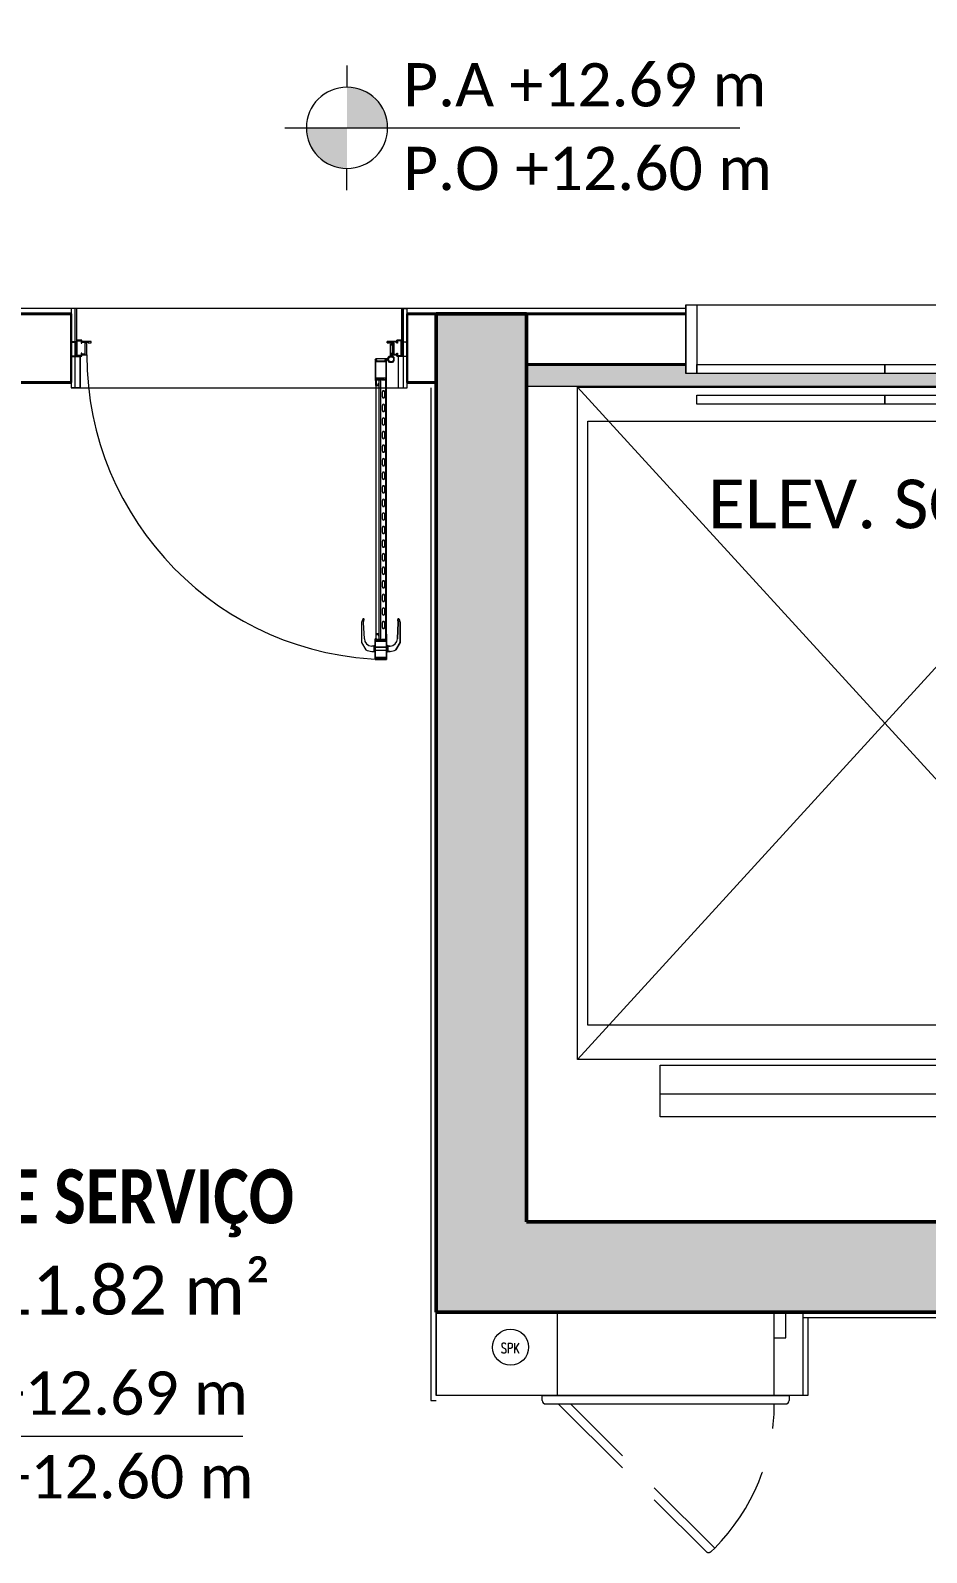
# Model space of a CAD drawing. Extents: x -14.2 to 52.3, y 2.5 to 90.9.
# Drawn here: x 10.709 to 13.19, y 20.693 to 24.909 of the extents above; entities that cross this region are included whole.
import ezdxf

# ---------------------------------------------------------------- set-up
doc = ezdxf.new("R2010")
doc.units = 0
doc.linetypes.add('limpo_PINI-PSG-PE-0102-LAZ-R00$0$IMPORT-IMPORT-00_CON_R02$0$HIDDEN _3_', pattern=[0.375, 0.25, -0.125])
for name, color, linetype, lineweight in [('limpo_PINI-PSG-PE-0102-LAZ-R00$0$0-1', 7, 'Continuous', 5), ('limpo_PINI-PSG-PE-0102-LAZ-R00$0$A-AREA-IDEN', 2, 'Continuous', 5), ('limpo_PINI-PSG-PE-0102-LAZ-R00$0$A-DETL-GENF', 1, 'Continuous', 5), ('limpo_PINI-PSG-PE-0102-LAZ-R00$0$A-DOOR', 31, 'Continuous', 5), ('limpo_PINI-PSG-PE-0102-LAZ-R00$0$A-WALL', 1, 'Continuous', 5), ('limpo_PINI-PSG-PE-0102-LAZ-R00$0$A-WALL-FNSH', 1, 'Continuous', 40), ('limpo_PINI-PSG-PE-0102-LAZ-R00$0$G-ANNO-DIMS', 1, 'Continuous', 5), ('limpo_PINI-PSG-PE-0102-LAZ-R00$0$G-ANNO-TEXT', 231, 'Continuous', 5), ('limpo_PINI-PSG-PE-0102-LAZ-R00$0$M-EQPM', 1, 'Continuous', 5), ('limpo_PINI-PSG-PE-0102-LAZ-R00$0$S-BEAM', 12, 'Continuous', 5), ('limpo_PINI-PSG-PE-0102-LAZ-R00$0$S-COLS', 52, 'Continuous', 5)]:
    doc.layers.add(name, color=color, linetype=linetype, lineweight=lineweight)
for name, color, linetype, lineweight, true_color in [('limpo_PINI-PSG-PE-0102-LAZ-R00$0$0-18', 7, 'limpo_PINI-PSG-PE-0102-LAZ-R00$0$IMPORT-IMPORT-00_CON_R02$0$HIDDEN _3_', 5, 0x999999), ('limpo_PINI-PSG-PE-0102-LAZ-R00$0$0-8', 7, 'Continuous', 5, 0x999999), ('limpo_PINI-PSG-PE-0102-LAZ-R00$0$00_CON_R02$0$Revisao Alexandre-1', 7, 'Continuous', 5, 0xffff7f)]:
    doc.layers.add(name, color=color, linetype=linetype, lineweight=lineweight, true_color=true_color)
doc.layers.add('limpo_PINI-PSG-PE-0102-LAZ-R00$0$XR_ARQT', color=7, linetype='Continuous')
doc.layers.add('XR_ARQT', color=7, linetype='Continuous')
doc.styles.add('limpo_PINI-PSG-PE-0102-LAZ-R00$0$Calibri', font='calibri.ttf', dxfattribs={"height": 0.16})
doc.styles.add('limpo_PINI-PSG-PE-0102-LAZ-R00$0$Calibri_2', font='calibri.ttf', dxfattribs={"height": 0.22})
doc.styles.add('limpo_PINI-PSG-PE-0102-LAZ-R00$0$Calibri_B', font='calibrib.ttf', dxfattribs={"width": 0.8, "height": 150})
doc.styles.add('limpo_PINI-PSG-PE-0102-LAZ-R00$0$RomanS_1', font='romans__.ttf', dxfattribs={"width": 0.7, "height": 0.028})

# ---------------------------------------------------------------- blocks, each defined once
blk = doc.blocks.new('limpo_PINI-PSG-PE-0102-LAZ-R00$0$LAZ GERAL - PNE_dwg_LAYOUT - LAZER - - -_dwg_00_CON_R02$0$tq-23877571-009 - PRE - PAV_ LAZER - GERAL-25011479-009 - PRE - PAV_ LAZER - GERAL')
at = {"layer": 'limpo_PINI-PSG-PE-0102-LAZ-R00$0$00_CON_R02$0$Revisao Alexandre-1'}
blk.add_ellipse((0, 0), major_axis=(-0.0462, 0.0191), ratio=1, dxfattribs=at)
blk = doc.blocks.new('limpo_PINI-PSG-PE-0102-LAZ-R00$0$LAZ GERAL - PNE_dwg-25011385-009 - PRE - PAV_ LAZER - GERAL')
at = {"layer": 'limpo_PINI-PSG-PE-0102-LAZ-R00$0$0-18'}
blk.add_line((-9.4562, -3.7258), (-9.0477, -4.1342), dxfattribs=at)
at = {"layer": 'limpo_PINI-PSG-PE-0102-LAZ-R00$0$0-18', "flags": 128}
blk.add_lwpolyline([(-9.0336, -4.1342), (-9.0239, -4.1246), (-9.4229, -3.7256)], dxfattribs=at)
at = {"layer": 'limpo_PINI-PSG-PE-0102-LAZ-R00$0$0-18'}
for centre, major_axis, start_param, end_param in [((-9.4491, -3.7187), (-0.007, 0.00714), 1.56094, 1.580658), ((-9.4256, -3.7249), (-0.5516, 0.1295), 2.589289, 3.37089), ((-9.0407, -4.1272), (-0.00851, 0.00526), 1.338973, 2.909769)]:
    blk.add_ellipse(centre, major_axis=major_axis, ratio=1, start_param=start_param, end_param=end_param, dxfattribs=at)
at = {"layer": 'limpo_PINI-PSG-PE-0102-LAZ-R00$0$0-8'}
for p, q in [((-8.7799, -3.4714), (-8.7799, -3.702)), ((-9.4912, -3.7256), (-8.8277, -3.7256))]:
    blk.add_line(p, q, dxfattribs=at)
at = {"layer": 'limpo_PINI-PSG-PE-0102-LAZ-R00$0$0-8', "flags": 128}
for points in [[(-8.7799, -3.702), (-9.7949, -3.702), (-9.7949, -3.4714)], [(-9.4595, -3.4714), (-9.4595, -3.702), (-8.8595, -3.702), (-8.8595, -3.4714)], [(-8.8595, -3.5427), (-8.827, -3.5427), (-8.827, -3.4714)], [(-9.5012, -3.7156), (-9.5012, -3.702), (-8.8177, -3.702), (-8.8177, -3.7156)]]:
    blk.add_lwpolyline(points, dxfattribs=at)
at = {"layer": 'limpo_PINI-PSG-PE-0102-LAZ-R00$0$0-8'}
blk.add_arc((-8.8277, -3.7156), 0.01, 270, 0, dxfattribs=at)
blk.add_ellipse((-9.4912, -3.7156), major_axis=(-0.00383, 0.00924), ratio=1, start_param=1.178096, end_param=2.748893, dxfattribs=at)
blk.add_blockref('limpo_PINI-PSG-PE-0102-LAZ-R00$0$LAZ GERAL - PNE_dwg_LAYOUT - LAZER - - -_dwg_00_CON_R02$0$tq-23877571-009 - PRE - PAV_ LAZER - GERAL-25011479-009 - PRE - PAV_ LAZER - GERAL', (-9.589, -3.5685))
at = {"layer": 'limpo_PINI-PSG-PE-0102-LAZ-R00$0$0-1', "insert": (-9.616, -3.5569), "char_height": 0.028, "width": 0.070654, "attachment_point": 1, "line_spacing_factor": 0.983083, "style": 'limpo_PINI-PSG-PE-0102-LAZ-R00$0$RomanS_1'}
blk.add_mtext('SPK', dxfattribs=at)
blk = doc.blocks.new('limpo_PINI-PSG-PE-0102-LAZ-R00$0$PINI-EST-PE-1101-TQR-R20_rvt-1-5PPE_008_LAZER__P_A_0_09_')
at = {"layer": 'limpo_PINI-PSG-PE-0102-LAZ-R00$0$S-BEAM'}
blk.add_hatch(color=50, dxfattribs=at).paths.add_polyline_path([(4671.5, -200), (5680, -200), (5680, 0), (5672.5, 0), (5672.5, -140), (5121.5, -140), (5121.5, -165), (4121.5, -165), (4121.5, -140), (3680, -140), (3680, -200), (4465.2, -200)])
at = {"layer": 'limpo_PINI-PSG-PE-0102-LAZ-R00$0$S-COLS'}
blk.add_hatch(color=8, dxfattribs=at).paths.add_polyline_path([(3430, -2765), (5980, -2765), (5980, 1080), (5680, 1080), (5680, -2515), (3680, -2515), (3680, 0), (3430, 0), (3430, -2557.5)])
at = {"layer": 'limpo_PINI-PSG-PE-0102-LAZ-R00$0$S-BEAM', "color": 55, "lineweight": 18}
blk.add_line((3680, -200), (5680, -200), dxfattribs=at)
at = {"layer": 'limpo_PINI-PSG-PE-0102-LAZ-R00$0$S-COLS', "color": 7, "lineweight": 50}
for p, q in [((3680, -2515), (3680, 0)), ((3680, 0), (3430, 0)), ((3430, 0), (3430, -2765)), ((5680, -2515), (3680, -2515)), ((3430, -2765), (5980, -2765))]:
    blk.add_line(p, q, dxfattribs=at)
blk = doc.blocks.new('limpo_PINI-PSG-PE-0102-LAZ-R00$0$DAA_017_ELEVADOR_181 - ABERTURA DE 1_00m_ 1_80x1_90m-1426969-5PPE_008_LAZER__P_A_0_09_')
at = {"layer": 'limpo_PINI-PSG-PE-0102-LAZ-R00$0$M-EQPM'}
for p, q in [((-621.3, 2011.3), (-621.3, 2153.8)), ((-621.3, 2153.8), (621.3, 2153.8)), ((621.3, 2153.8), (621.3, 2011.3)), ((-621.3, 2091.3), (621.3, 2091.3)), ((-850, 132.6), (850, 1995)), ((-850, 1995), (850, 132.6)), ((-850, 132.6), (-850, 1995)), ((-850, 1995), (850, 1995)), ((621.3, 2011.3), (-621.3, 2011.3)), ((850, 1995), (850, 132.6)), ((-821.3, 227.6), (-821.3, 1900)), ((-821.3, 1900), (821.3, 1900)), ((821.3, 1900), (821.3, 227.6)), ((821.3, 227.6), (-821.3, 227.6)), ((-420, 155), (-420, 180)), ((-420, 180), (0, 180)), ((0, 155), (0, 180)), ((0, 180), (520, 180)), ((0, 180), (0, 155)), ((520, 180), (520, 155)), ((850, 132.6), (-850, 132.6)), ((0, 155), (-420, 155)), ((520, 155), (0, 155)), ((-450, -95), (-450, 95)), ((-450, 95), (-420, 95)), ((-450, -95), (-450, 95)), ((-450, 95), (550, 95)), ((-420, 70), (-420, 95)), ((-420, 95), (0, 95)), ((-420, 95), (-420, -95)), ((0, 70), (0, 95)), ((0, 95), (520, 95)), ((0, 95), (0, 70)), ((520, 95), (520, 70)), ((520, -95), (520, 95)), ((520, 95), (550, 95)), ((550, 95), (550, -95)), ((550, -95), (550, 95)), ((0, 70), (-420, 70)), ((520, 70), (0, 70)), ((-420, -95), (-450, -95)), ((550, -95), (-450, -95)), ((550, -95), (520, -95))]:
    blk.add_line(p, q, dxfattribs=at)
blk = doc.blocks.new('limpo_PINI-PSG-PE-0102-LAZ-R00$0$DAA_002_VEN_ABR_1FO - 0_90x2_10m-1892945-5PPE_008_LAZER__P_A_0_09_')
at = {"layer": 'limpo_PINI-PSG-PE-0102-LAZ-R00$0$A-DETL-GENF'}
for p, q in [((-450, 110), (-465, 110)), ((-450, 110), (-465, 110)), ((-465, 110), (-465, -110)), ((-450, 17.7), (-450, 110)), ((-450, 22.2), (-450, 110)), ((450, 110), (465, 110)), ((450, 17.7), (450, 110)), ((465, 110), (450, 110)), ((450, 110), (450, -22.2)), ((465, -110), (465, 110)), ((-436, 22.2), (-450, 22.2)), ((-436, 18.7), (-436, 22.2)), ((-409.6, 18.7), (-436, 18.7)), ((-421.6, -18.8), (-421.6, 17)), ((-421.6, 17), (-418.1, 17)), ((-418.1, 17), (-418.1, 14.7)), ((-418.1, 14.7), (-409.6, 14.7)), ((-409.6, 14.7), (-409.6, 18.7)), ((436, 18.7), (409.6, 18.7)), ((409.6, 18.7), (409.6, 14.7)), ((409.6, 14.7), (418.1, 14.7)), ((418.1, 14.7), (418.1, 17)), ((418.1, 17), (422.1, 17)), ((421.5, 13.8), (418.8, 11.1)), ((418.8, 11.1), (418.8, -21.3)), ((421.5, 8.3), (421.5, 13.8)), ((423.8, 8.3), (421.5, 8.3)), ((422.1, 17), (422.1, 9.2)), ((422.1, 9.2), (423.3, 9.2)), ((423.3, 9.2), (423.3, 11.8)), ((423.3, 11.8), (425.7, 11.8)), ((425.3, 10.9), (423.8, 10.9)), ((423.8, 10.9), (423.8, 8.3)), ((425.3, -15.9), (425.3, 10.9)), ((425.7, 11.8), (425.7, -17.2)), ((450, 22.2), (436, 22.2)), ((436, 22.2), (436, 18.7)), ((450, -22.3), (450, 22.2)), ((-440, -110), (-440, -22.3)), ((-440, -22.3), (-436, -22.3)), ((-440, -23.3), (-440, -110)), ((-436, -22.3), (-436, -18.8)), ((-436, -18.8), (-421.6, -18.8)), ((378.1, -29.5), (375.9, -31.7)), ((375.9, -31.7), (375.9, -89.5)), ((410.5, -29.5), (378.1, -29.5)), ((407.9, -103), (407.9, -32.2)), ((407.9, -32.2), (410.5, -32.2)), ((414.1, -23.3), (412.1, -25.3)), ((412.1, -25.3), (412.1, -28.7)), ((412.1, -33), (412.1, -34.9)), ((416.7, -23.3), (414.1, -23.3)), ((416.1, -38.9), (424.1, -38.9)), ((421.5, -21.3), (421.5, -13.9)), ((421.5, -13.9), (423.8, -13.9)), ((423.3, -14.6), (422.1, -14.6)), ((422.1, -14.6), (422.1, -18.8)), ((422.1, -18.8), (436, -18.8)), ((423.3, -17.2), (423.3, -14.6)), ((425.7, -17.2), (423.3, -17.2)), ((426.1, -23.3), (423.5, -23.3)), ((423.8, -13.9), (423.8, -15.9)), ((423.8, -15.9), (425.3, -15.9)), ((428.1, -25.3), (426.1, -23.3)), ((428.1, -34.9), (428.1, -25.3)), ((436, -18.8), (436, -22.3)), ((436, -22.3), (450, -22.3)), ((450, -22.2), (440, -22.2)), ((440, -22.2), (440, -110)), ((440, -23.3), (440, -110)), ((378, -83.5), (378, -811.4)), ((407.8, -83.5), (378, -83.5)), ((407.8, -811.4), (407.8, -83.5)), ((-440, -110), (-465, -110)), ((-465, -110), (-440, -110)), ((375.9, -89.5), (377.8, -89.5)), ((377.8, -89.5), (377.8, -103.2)), ((377.8, -103.2), (386.4, -103.2)), ((378, -103.2), (378, -791.7)), ((378.9, -102.1), (378.9, -91)), ((385.3, -102.1), (378.9, -102.1)), ((381.9, -88), (394, -88)), ((386.4, -97.1), (385.3, -97.1)), ((385.3, -97.1), (385.3, -102.1)), ((405.9, -88), (386.3, -88)), ((386.4, -103.2), (386.4, -97.1)), ((394, -88), (394, -86.3)), ((394, -86.3), (395.3, -86.3)), ((395.3, -86.3), (395.3, -88)), ((395.3, -88), (406.4, -88)), ((396.2, -135), (396.2, -121)), ((402.2, -121), (402.2, -134.9)), ((406.4, -88), (406.4, -103)), ((406.4, -103), (407.9, -103)), ((407.8, -791.9), (407.8, -103)), ((440, -110), (465, -110)), ((440, -110), (465, -110)), ((396.2, -172.6), (396.2, -158.6)), ((402.2, -158.6), (402.2, -172.5)), ((396.2, -210.1), (396.2, -196.2)), ((402.2, -196.1), (402.2, -210.1)), ((396.2, -247.7), (396.2, -233.8)), ((402.2, -233.7), (402.2, -247.7)), ((396.2, -285.3), (396.2, -271.3)), ((402.2, -271.3), (402.2, -285.3)), ((396.2, -322.9), (396.2, -308.9)), ((402.2, -308.9), (402.2, -322.9)), ((396.2, -360.5), (396.2, -346.5)), ((402.2, -346.5), (402.2, -360.4)), ((396.2, -398.1), (396.2, -384.1)), ((402.2, -384.1), (402.2, -398)), ((396.2, -435.6), (396.2, -421.7)), ((396.2, -473.2), (396.2, -459.3)), ((402.2, -421.6), (402.2, -435.6)), ((402.2, -459.2), (402.2, -473.2)), ((396.2, -510.8), (396.2, -496.8)), ((402.2, -496.8), (402.2, -510.8)), ((396.2, -548.4), (396.2, -534.4)), ((402.2, -534.4), (402.2, -548.3)), ((396.2, -586), (396.2, -572)), ((402.2, -572), (402.2, -585.9)), ((396.2, -623.5), (396.2, -609.6)), ((402.2, -609.5), (402.2, -623.5)), ((396.2, -661.1), (396.2, -647.2)), ((402.2, -647.1), (402.2, -661.1)), ((396.2, -698.7), (396.2, -684.8)), ((402.2, -684.7), (402.2, -698.7)), ((341.6, -751), (338.4, -759.7)), ((341.6, -751), (338.5, -759.5)), ((344.1, -759.5), (345.7, -751.5)), ((344.1, -759.7), (345.7, -751.5)), ((396.2, -736.3), (396.2, -722.3)), ((402.2, -722.3), (402.2, -736.3)), ((440.1, -759.5), (438.6, -751.5)), ((438.6, -751.5), (440.2, -759.7)), ((442.7, -751), (445.7, -759.5)), ((445.8, -759.7), (442.7, -751)), ((338.4, -759.7), (338.4, -814.8)), ((338.4, -760), (338.4, -814.8)), ((346.4, -804.7), (344.1, -759.7)), ((346.4, -804.7), (344.1, -759.9)), ((386.4, -791.6), (377.8, -791.6)), ((377.8, -791.6), (377.8, -805.3)), ((378.9, -803.8), (378.9, -792.7)), ((378.9, -792.7), (385.3, -792.7)), ((385.3, -792.7), (385.3, -797.8)), ((385.3, -797.8), (386.4, -797.8)), ((386.4, -797.8), (386.4, -791.6)), ((396.2, -773.9), (396.2, -759.9)), ((402.2, -759.9), (402.2, -773.8)), ((407.9, -791.9), (406.4, -791.9)), ((406.4, -791.9), (406.4, -806.9)), ((407.9, -862.5), (407.9, -791.9)), ((440.2, -759.7), (437.8, -804.7)), ((437.8, -804.7), (440.2, -759.9)), ((445.8, -814.8), (445.8, -759.7)), ((445.8, -760), (445.8, -814.8)), ((338.4, -814.8), (350.4, -835.5)), ((338.4, -814.8), (350.4, -835.5)), ((372.9, -825.2), (366.8, -825.2)), ((372.1, -825.2), (366.8, -825.2)), ((366.9, -839.7), (372.9, -839.7)), ((366.9, -839.7), (372.1, -839.7)), ((375.9, -822.9), (372.1, -825.2)), ((372.1, -839.7), (375.9, -841.9)), ((375.9, -822.9), (372.9, -824.7)), ((372.9, -824.7), (372.9, -840.2)), ((372.9, -840.2), (375.9, -841.9)), ((377.8, -805.3), (375.9, -805.3)), ((375.9, -805.3), (375.9, -862.5)), ((375.9, -841.9), (375.9, -822.9)), ((375.9, -827.9), (375.9, -822.9)), ((375.9, -827.9), (408.3, -827.9)), ((408.3, -827.9), (375.9, -827.9)), ((375.9, -836.9), (408.3, -836.9)), ((375.9, -841.9), (375.9, -836.9)), ((375.9, -836.9), (408.3, -836.9)), ((378, -811.4), (407.8, -811.4)), ((394, -806.9), (381.9, -806.9)), ((394, -808.5), (394, -806.9)), ((395.3, -808.5), (394, -808.5)), ((406.4, -806.9), (395.3, -806.9)), ((395.3, -806.9), (395.3, -808.5)), ((408.3, -822.9), (411.3, -824.7)), ((408.3, -841.9), (408.3, -822.9)), ((412.2, -825.2), (408.3, -822.9)), ((408.3, -822.9), (408.3, -827.9)), ((408.3, -836.9), (408.3, -841.9)), ((408.3, -841.9), (412.2, -839.7)), ((411.3, -840.2), (408.3, -841.9)), ((411.3, -824.7), (411.3, -840.2)), ((411.3, -825.2), (417.3, -825.2)), ((417.3, -839.7), (411.3, -839.7)), ((417.3, -825.2), (412.2, -825.2)), ((412.2, -839.7), (417.3, -839.7)), ((445.8, -814.8), (433.8, -835.5)), ((433.8, -835.5), (445.8, -814.8)), ((375.9, -862.5), (380.1, -862.5)), ((380.1, -862.5), (403.8, -862.5)), ((380.1, -862.5), (403.8, -862.5)), ((403.8, -862.5), (407.9, -862.5))]:
    blk.add_line(p, q, dxfattribs=at)
at = {"layer": 'limpo_PINI-PSG-PE-0102-LAZ-R00$0$A-DETL-GENF', "lineweight": 30}
for p, q in [((-465, 95), (-465, -95)), ((465, 95), (465, -95))]:
    blk.add_line(p, q, dxfattribs=at)
at = {"layer": 'limpo_PINI-PSG-PE-0102-LAZ-R00$0$A-DETL-GENF', "lineweight": 15}
for p, q in [((-465, 17.7), (-465, 16.7)), ((-450, 17.7), (-465, 17.7)), ((-465, 16.7), (-464, 16.7)), ((-464, 16.7), (-464, 14.7)), ((-464, 14.7), (-463, 14.7)), ((-463, 14.7), (-463, 16.7)), ((-463, 16.7), (-451, 16.7)), ((-451, 16.7), (-451, -22.3)), ((-450, 22.2), (-450, -22.3)), ((-436, 22.2), (-450, 22.2)), ((-450, -22.3), (-450, 17.7)), ((-448.3, -20.6), (-448.3, 20.5)), ((-448.3, 20.5), (-437.7, 20.5)), ((-437.7, 20.5), (-437.7, 13.5)), ((-437.7, 13.5), (-436, 13.5)), ((-436, 18.7), (-436, 22.2)), ((-409.6, 18.7), (-436, 18.7)), ((-436, 17), (-423.3, 17)), ((-436, 13.5), (-436, 17)), ((-423.3, 13.5), (-427.5, 13.5)), ((-427.5, 13.5), (-427.5, -17.1)), ((-423.3, 17), (-423.3, 13.5)), ((-421.6, -18.8), (-421.6, 17)), ((-421.6, 17), (-418.1, 17)), ((-418.1, 17), (-418.1, 14.7)), ((-418.1, 14.7), (-409.6, 14.7)), ((-409.6, 14.7), (-409.6, 18.7)), ((409.6, 14.7), (409.6, 18.7)), ((409.6, 18.7), (436, 18.7)), ((418.1, 14.7), (409.6, 14.7)), ((422.1, 17), (418.1, 17)), ((418.1, 17), (418.1, 14.7)), ((418.8, 11.1), (421.5, 13.8)), ((418.8, -21.3), (418.8, 11.1)), ((421.5, 13.8), (421.5, 8.3)), ((421.5, 12.6), (421.5, 9.6)), ((423.8, 8.3), (421.5, 8.3)), ((422.1, 17), (422.1, 9.2)), ((423.3, 9.2), (422.1, 9.2)), ((436, 17), (423.3, 17)), ((423.3, 17), (423.3, 13.5)), ((423.3, 13.5), (427.5, 13.5)), ((423.3, 11.8), (423.3, 9.2)), ((423.3, 11.8), (425.7, 11.8)), ((423.8, 10.9), (423.8, 8.3)), ((425.3, 10.9), (423.8, 10.9)), ((425.3, -15.9), (425.3, 10.9)), ((425.7, -17.2), (425.7, 11.8)), ((427.5, 13.5), (427.5, -17.1)), ((427.5, 11.8), (427.5, -17.2)), ((436, 18.7), (436, 22.2)), ((436, 22.2), (450, 22.2)), ((436, 13.5), (436, 17)), ((437.7, 13.5), (436, 13.5)), ((437.7, 20.5), (437.7, 13.5)), ((448.3, 20.5), (437.7, 20.5)), ((448.3, -20.6), (448.3, 20.5)), ((450, 22.2), (450, -22.3)), ((450, 17.7), (465, 17.7)), ((450, -22.3), (450, 17.7)), ((451, 16.7), (451, -22.3)), ((463, 16.7), (451, 16.7)), ((463, 14.7), (463, 16.7)), ((464, 14.7), (463, 14.7)), ((464, 16.7), (464, 14.7)), ((465, 16.7), (464, 16.7)), ((465, 17.7), (465, 16.7)), ((-465, -22.3), (-464, -22.3)), ((-465, -22.3), (-465, -23.3)), ((-465, -23.3), (-440, -23.3)), ((-464, -20.3), (-463, -20.3)), ((-464, -22.3), (-464, -20.3)), ((-463, -20.3), (-463, -22.3)), ((-451, -22.3), (-463, -22.3)), ((-450, -22.3), (-436, -22.3)), ((-440, -22.3), (-450, -22.3)), ((-437.7, -20.6), (-448.3, -20.6)), ((-440, -23.3), (-440, -22.3)), ((-436, -13.6), (-437.7, -13.6)), ((-437.7, -13.6), (-437.7, -20.6)), ((-436, -17.1), (-436, -13.6)), ((-427.5, -17.1), (-436, -17.1)), ((-436, -22.3), (-436, -18.8)), ((-436, -18.8), (-421.6, -18.8)), ((378.1, -29.5), (375.4, -32.2)), ((375.4, -32.2), (380.9, -32.2)), ((375.9, -32.4), (380.1, -32.4)), ((375.9, -32.4), (375.9, -89.5)), ((377.4, -34.1), (377.4, -36.5)), ((377.4, -34.1), (380.1, -34.1)), ((377.4, -36.5), (406.4, -36.5)), ((377.4, -38.3), (377.4, -83.5)), ((406.4, -38.3), (377.4, -38.3)), ((410.5, -29.5), (378.1, -29.5)), ((378.3, -34.6), (380.9, -34.6)), ((378.3, -36.1), (378.3, -34.6)), ((405.1, -36.1), (378.3, -36.1)), ((380.1, -34.1), (380.1, -32.4)), ((380.9, -34.6), (380.9, -32.2)), ((403.1, -32.2), (410.5, -32.2)), ((403.1, -32.2), (403.1, -34.6)), ((403.1, -34.6), (405.1, -34.6)), ((403.9, -34.1), (403.9, -32.4)), ((407.9, -32.4), (403.9, -32.4)), ((406.4, -34.1), (403.9, -34.1)), ((405.1, -34.6), (405.1, -36.1)), ((406.4, -34.1), (406.4, -36.5)), ((406.4, -83.5), (406.4, -38.3)), ((407.9, -103), (407.9, -32.4)), ((412.1, -25.3), (414.1, -23.3)), ((412.1, -34.9), (412.1, -25.3)), ((412.5, -24.9), (414.1, -23.3)), ((414.1, -23.3), (416.7, -23.3)), ((424.1, -38.9), (416.1, -38.9)), ((421.5, -13.9), (421.5, -21.3)), ((421.5, -13.9), (423.8, -13.9)), ((423.3, -14.6), (422.1, -14.6)), ((422.1, -18.8), (422.1, -14.6)), ((436, -18.8), (422.1, -18.8)), ((423.3, -17.2), (423.3, -14.6)), ((423.3, -17.2), (425.7, -17.2)), ((423.5, -23.3), (426.1, -23.3)), ((423.8, -13.9), (423.8, -15.9)), ((423.8, -15.9), (425.3, -15.9)), ((426.1, -23.3), (428.1, -25.3)), ((427.5, -17.1), (436, -17.1)), ((428.1, -25.3), (428.1, -34.9)), ((436, -17.1), (436, -13.6)), ((436, -13.6), (437.7, -13.6)), ((436, -22.3), (436, -18.8)), ((450, -22.3), (436, -22.3)), ((437.7, -13.6), (437.7, -20.6)), ((437.7, -20.6), (448.3, -20.6)), ((440, -22.3), (450, -22.3)), ((440, -23.3), (440, -22.3)), ((465, -23.3), (440, -23.3)), ((451, -22.3), (463, -22.3)), ((463, -20.3), (463, -22.3)), ((464, -20.3), (463, -20.3)), ((464, -22.3), (464, -20.3)), ((465, -22.3), (464, -22.3)), ((465, -22.3), (465, -23.3)), ((377.4, -83.5), (399.7, -83.5)), ((399.7, -83.5), (399.7, -86.5)), ((406.3, -85.6), (404.8, -84.2)), ((405.1, -83.5), (406.4, -83.5)), ((375.9, -89.5), (377.4, -89.5)), ((377.4, -89.5), (377.4, -85)), ((377.4, -85), (397.5, -85)), ((380.3, -85.2), (377.8, -85.2)), ((377.8, -103.2), (377.8, -85.2)), ((386.4, -103.2), (377.8, -103.2)), ((378.9, -91), (378.9, -102.1)), ((378.9, -102.1), (385.3, -102.1)), ((380.3, -85.2), (381.4, -86.9)), ((381.4, -86.9), (392.9, -86.9)), ((394, -88), (381.9, -88)), ((385.3, -97.1), (386.4, -97.1)), ((385.3, -102.1), (385.3, -97.1)), ((386.3, -88), (386.3, -806.9)), ((386.4, -97.1), (386.4, -103.2)), ((392.3, -806.9), (392.3, -88)), ((392.9, -85.2), (392.9, -86.9)), ((392.9, -85.2), (395.7, -85.2)), ((394, -86.3), (394, -88)), ((395.7, -86.3), (394, -86.3)), ((395.3, -86.5), (395.3, -88)), ((397.5, -86.5), (395.3, -86.5)), ((395.3, -88), (406.4, -88)), ((395.7, -86.3), (395.7, -85.2)), ((397.5, -86.5), (397.5, -85)), ((399.7, -86.5), (405.9, -86.5)), ((405.9, -806.9), (405.9, -88)), ((406.4, -88), (406.4, -103)), ((406.4, -103), (407.9, -103)), ((386.4, -791.6), (377.8, -791.6)), ((377.8, -791.6), (377.8, -809.6)), ((378.9, -792.7), (385.3, -792.7)), ((378.9, -803.8), (378.9, -792.7)), ((385.3, -792.7), (385.3, -797.8)), ((385.3, -797.8), (386.4, -797.8)), ((386.4, -797.8), (386.4, -791.6)), ((406.4, -791.9), (407.9, -791.9)), ((406.4, -806.9), (406.4, -791.9)), ((407.9, -791.9), (407.9, -862.5)), ((375.9, -805.3), (377.4, -805.3)), ((375.9, -862.5), (375.9, -805.3)), ((377.4, -805.3), (377.4, -809.8)), ((377.4, -809.8), (397.5, -809.8)), ((377.4, -856.6), (377.4, -811.4)), ((377.4, -811.4), (399.7, -811.4)), ((380.2, -809.6), (377.8, -809.6)), ((380.2, -809.6), (381.3, -808)), ((381.3, -808), (392.9, -808)), ((394, -806.9), (381.9, -806.9)), ((386.3, -806.9), (405.9, -806.9)), ((392.9, -809.6), (392.9, -808)), ((392.9, -809.6), (395.7, -809.6)), ((394, -808.5), (394, -806.9)), ((395.7, -808.5), (394, -808.5)), ((395.3, -808.4), (395.3, -806.9)), ((395.3, -806.9), (406.4, -806.9)), ((397.5, -808.4), (395.3, -808.4)), ((395.7, -808.5), (395.7, -809.6)), ((397.5, -808.4), (397.5, -809.8)), ((399.7, -811.4), (399.7, -808.4)), ((399.7, -808.4), (405.9, -808.4)), ((406.3, -809.2), (404.8, -810.7)), ((405.1, -811.4), (406.4, -811.4)), ((406.4, -811.4), (406.4, -856.6)), ((375.9, -862.5), (380.1, -862.5)), ((406.4, -856.6), (377.4, -856.6)), ((377.4, -860.8), (377.4, -858.3)), ((377.4, -858.3), (406.4, -858.3)), ((377.4, -860.8), (380.1, -860.8)), ((380.1, -860.8), (380.1, -862.5)), ((403.8, -860.8), (403.8, -862.5)), ((406.4, -860.8), (403.8, -860.8)), ((407.9, -862.5), (403.8, -862.5)), ((406.4, -860.8), (406.4, -858.3))]:
    blk.add_line(p, q, dxfattribs=at)
blk.add_circle((420.1, -30.9), 7, dxfattribs=at)
at = {"layer": 'limpo_PINI-PSG-PE-0102-LAZ-R00$0$A-DETL-GENF'}
for centre, radius, start, end in [((421.8, -18.7), 843.7, 180.0004, 269.0446), ((410.5, -27.5), 2, 270, 323.1312), ((410.5, -34.2), 2, 36.8745, 90.6923), ((416.1, -34.9), 4, 180, 270), ((416.8, -21.3), 2, 269.6071, 0), ((423.5, -21.3), 2, 179.3077, 270), ((424.1, -34.9), 4, 270, 0), ((381.9, -91), 3, 89.998, 179.998), ((399.2, -121), 3, 359.998, 180.7354), ((399.2, -135), 3, 179.998, 0.7354), ((399.2, -158.6), 3, 359.998, 180.7354), ((399.2, -172.6), 3, 179.998, 0.7354), ((399.2, -196.1), 3, 359.998, 180.7354), ((399.2, -210.1), 3, 179.998, 0.7354), ((399.2, -233.7), 3, 359.998, 180.7354), ((399.2, -247.7), 3, 179.998, 0.7354), ((399.2, -271.3), 3, 359.998, 180.7354), ((399.2, -285.3), 3, 179.998, 0.7354), ((399.2, -308.9), 3, 359.998, 180.7354), ((399.2, -322.9), 3, 179.998, 0.7354), ((399.2, -346.5), 3, 359.998, 180.7354), ((399.2, -360.5), 3, 179.998, 0.7354), ((399.2, -384.1), 3, 359.998, 180.7354), ((399.2, -398.1), 3, 179.998, 0.7354), ((399.2, -421.6), 3, 359.998, 180.7354), ((399.2, -435.6), 3, 179.998, 0.7354), ((399.2, -459.2), 3, 359.998, 180.7354), ((399.2, -473.2), 3, 179.998, 0.7354), ((399.2, -496.8), 3, 359.998, 180.7354), ((399.2, -510.8), 3, 179.998, 0.7354), ((399.2, -534.4), 3, 359.998, 180.7354), ((399.2, -548.4), 3, 179.998, 0.7354), ((399.2, -572), 3, 359.998, 180.7354), ((399.2, -586), 3, 179.998, 0.7354), ((399.2, -609.5), 3, 359.998, 180.7354), ((399.2, -623.5), 3, 179.998, 0.7354), ((399.2, -647.1), 3, 359.998, 180.7354), ((399.2, -661.1), 3, 179.998, 0.7354), ((399.2, -684.7), 3, 359.998, 180.7354), ((399.2, -698.7), 3, 179.998, 0.7354), ((343.5, -751.7), 2, 90.001, 160.0008), ((343.5, -751.7), 2, 78.2521, 160.0008), ((344.2, -751.2), 1.5, 348.7885, 103.5754), ((344.2, -751.2), 1.5, 348.7885, 90.001), ((399.2, -722.3), 3, 359.998, 180.7354), ((399.2, -736.3), 3, 179.998, 0.7354), ((399.2, -759.9), 3, 359.998, 180.7354), ((440, -751.2), 1.5, 90.001, 191.2136), ((440, -751.2), 1.5, 76.4266, 191.2136), ((440.8, -751.7), 2, 20.0012, 101.7499), ((440.8, -751.7), 2, 20.0012, 90.001), ((399.2, -773.9), 3, 179.998, 0.7354), ((366.9, -804.7), 20.5, 180.0448, 269.7381), ((366.9, -804.7), 20.5, 180.0448, 269.7381), ((366.9, -804.7), 35, 241.8739, 270), ((366.9, -804.7), 35, 241.8739, 270), ((381.9, -803.8), 3, 180.0001, 270.0001), ((417.3, -804.7), 20.5, 270.0202, 359.9572), ((417.3, -804.7), 20.5, 270.0202, 359.9572), ((417.3, -804.7), 35, 270, 298.1282), ((417.3, -804.7), 35, 270, 298.1282)]:
    blk.add_arc(centre, radius, start, end, dxfattribs=at)
at = {"layer": 'limpo_PINI-PSG-PE-0102-LAZ-R00$0$A-DETL-GENF', "lineweight": 15}
for centre, radius, start, end in [((410.5, -27.5), 2, 270, 323.1312), ((410.5, -34.2), 2, 36.8745, 90.6923), ((416.1, -34.9), 4, 180, 270), ((416.8, -21.3), 2, 269.6071, 0), ((423.5, -21.3), 2, 179.3077, 270), ((424.1, -34.9), 4, 270, 0), ((424.1, -34.9), 4, 270, 359.9988), ((405.1, -83.9), 0.391, 89.999, 224.999), ((381.9, -91), 3, 89.998, 179.998), ((405.9, -86), 0.511, 269.999, 44.999), ((381.9, -803.8), 3, 180.0001, 270.0001), ((405.1, -811), 0.391, 134.9991, 269.9991), ((405.9, -808.9), 0.511, 314.9991, 89.9991)]:
    blk.add_arc(centre, radius, start, end, dxfattribs=at)
at = {"layer": 'limpo_PINI-PSG-PE-0102-LAZ-R00$0$A-DOOR'}
for p, q in [((-455, 110), (-455, -110)), ((455, 110), (-455, 110)), ((-455, 110), (-455, -110)), ((455, 110), (-455, 110)), ((455, -110), (455, 110)), ((455, -110), (455, 110)), ((-455, -110), (455, -110)), ((-455, -110), (455, -110))]:
    blk.add_line(p, q, dxfattribs=at)
blk = doc.blocks.new('limpo_PINI-PSG-PE-0102-LAZ-R00$0$Elevações de ponto - M_Cota de elevação - Alvo preenchido-23738-5PPE_008_LAZER__P_A_0_09_')
at = {"layer": 'limpo_PINI-PSG-PE-0102-LAZ-R00$0$G-ANNO-DIMS'}
h = blk.add_hatch(color=256, dxfattribs=at)
edge = h.paths.add_edge_path()
edge.add_line((0, 0), (-1.5, 0))
edge.add_arc((0, 0), 1.5, 90, 180, ccw=False)
edge.add_line((0, 1.5), (0, 0))
h = blk.add_hatch(color=256, dxfattribs=at)
edge = h.paths.add_edge_path()
edge.add_line((0, 0), (1.5, 0))
edge.add_arc((0, 0), 1.5, 270, 360, ccw=False)
edge.add_line((0, -1.5), (0, 0))
for p, q in [((0, 2.3), (0, 1.5)), ((-2.3, 0), (14.5, 0)), ((0, -2.3), (0, -1.5))]:
    blk.add_line(p, q, dxfattribs=at)
blk.add_circle((0, 0), 1.5, dxfattribs=at)
blk = doc.blocks.new('limpo_PINI-PSG-PE-0102-LAZ-R00$0$A$C745163c0')
at = {"layer": 'limpo_PINI-PSG-PE-0102-LAZ-R00$0$A-WALL', "color": 170, "lineweight": 40}
for p, q in [((-3260, 2515), (-3480, 2515)), ((-3465, 2515), (-3260, 2515)), ((-2250, 2515), (-2330, 2515)), ((-2330, 2515), (-2250, 2515)), ((-2250, 2325), (-2250, 2515)), ((-2000, 2515), (-2000, 2375)), ((-1558.5, 2515), (-2000, 2515)), ((-2000, 2375), (-1558.5, 2375)), ((-3480, 2325), (-3260, 2325)), ((-2330, 2325), (-2250, 2325))]:
    blk.add_line(p, q, dxfattribs=at)
at = {"layer": 'limpo_PINI-PSG-PE-0102-LAZ-R00$0$A-WALL', "color": 210, "lineweight": 20}
for p, q in [((-1235, -250), (-2250, -250)), ((-2250, -250), (-2250, -480)), ((-1235, -250), (-1235, -265)), ((-1235, -265), (-1220, -265)), ((-1220, -480), (-1220, -265)), ((-2250, -480), (-1220, -480))]:
    blk.add_line(p, q, dxfattribs=at)
at = {"layer": 'limpo_PINI-PSG-PE-0102-LAZ-R00$0$A-WALL-FNSH', "lineweight": 5}
for p, q in [((-3260, 2530), (-3465, 2530)), ((-1558.5, 2530), (-2330, 2530)), ((-2250, 2515), (-2000, 2515)), ((-2250, -250), (-2250, 2325)), ((-2265, 2310), (-2265, -495)), ((300, -250), (-1235, -250)), ((-1220, -265), (555.4, -265)), ((-2265, -495), (-2250, -495))]:
    blk.add_line(p, q, dxfattribs=at)
at = {"lineweight": 5}
blk.add_blockref('limpo_PINI-PSG-PE-0102-LAZ-R00$0$PINI-EST-PE-1101-TQR-R20_rvt-1-5PPE_008_LAZER__P_A_0_09_', (-5680, 2515), dxfattribs=at)
at = {"layer": 'limpo_PINI-PSG-PE-0102-LAZ-R00$0$A-DOOR'}
blk.add_blockref('limpo_PINI-PSG-PE-0102-LAZ-R00$0$DAA_002_VEN_ABR_1FO - 0_90x2_10m-1892945-5PPE_008_LAZER__P_A_0_09_', (-2795, 2420), dxfattribs=at)
at = {"layer": 'limpo_PINI-PSG-PE-0102-LAZ-R00$0$G-ANNO-DIMS', "extrusion": (0, 0, -1), "xscale": 74.99999999999996, "yscale": 74.99999999999996, "zscale": 74.99999999999996, "rotation": 180}
for p in [(2496.8, 3030.3), (3872.7, -593.1)]:
    blk.add_blockref('limpo_PINI-PSG-PE-0102-LAZ-R00$0$Elevações de ponto - M_Cota de elevação - Alvo preenchido-23738-5PPE_008_LAZER__P_A_0_09_', p, dxfattribs=at)
at = {"layer": 'limpo_PINI-PSG-PE-0102-LAZ-R00$0$M-EQPM', "rotation": 180}
blk.add_blockref('limpo_PINI-PSG-PE-0102-LAZ-R00$0$DAA_017_ELEVADOR_181 - ABERTURA DE 1_00m_ 1_80x1_90m-1426969-5PPE_008_LAZER__P_A_0_09_', (-1008.5, 2445), dxfattribs=at)
at = {"layer": 'limpo_PINI-PSG-PE-0102-LAZ-R00$0$A-AREA-IDEN', "attachment_point": 1}
for s, insert, char_height, width, style in [('HALL DE SERVIÇO', (-3983.2, 145.8), 150, 1659.493, 'limpo_PINI-PSG-PE-0102-LAZ-R00$0$Calibri_B'), ('A=11.82 m²', (-3701.5, -121.5), 135, 976.455, 'limpo_PINI-PSG-PE-0102-LAZ-R00$0$Calibri')]:
    blk.add_mtext(s, dxfattribs=dict(at, insert=insert, char_height=char_height, width=width, style=style))
at = {"layer": 'limpo_PINI-PSG-PE-0102-LAZ-R00$0$G-ANNO-DIMS', "char_height": 120, "width": 1240.975, "attachment_point": 1, "line_spacing_factor": 1.158048, "style": 'limpo_PINI-PSG-PE-0102-LAZ-R00$0$Calibri_2'}
for insert in [(-2341.4, 3209.3), (-3776.7, -414.1)]:
    blk.add_mtext('P.A +12.69 m\\PP.O +12.60 m', dxfattribs=dict(at, insert=insert))
at = {"layer": 'limpo_PINI-PSG-PE-0102-LAZ-R00$0$G-ANNO-TEXT', "color": 7, "insert": (-1498, 2055.9), "char_height": 135, "width": 1106.329, "attachment_point": 1, "style": 'limpo_PINI-PSG-PE-0102-LAZ-R00$0$Calibri'}
blk.add_mtext('ELEV. SOCIAL', dxfattribs=at)
blk = doc.blocks.new('limpo_PINI-PSG-PE-0102-LAZ-R00')
at = {"layer": 'limpo_PINI-PSG-PE-0102-LAZ-R00$0$XR_ARQT', "xscale": 0.001000000000038553, "yscale": 0.001000000000038553, "zscale": 0.001000000000038553}
blk.add_blockref('limpo_PINI-PSG-PE-0102-LAZ-R00$0$A$C745163c0', (14.124, 21.592), dxfattribs=at)
at = {"layer": 'limpo_PINI-PSG-PE-0102-LAZ-R00$0$XR_ARQT'}
blk.add_blockref('limpo_PINI-PSG-PE-0102-LAZ-R00$0$LAZ GERAL - PNE_dwg-25011385-009 - PRE - PAV_ LAZER - GERAL', (21.6689, 24.8134), dxfattribs=at)

msp = doc.modelspace()

# ---------------------------------------------------------------- block references
at = {"layer": 'XR_ARQT'}
msp.add_blockref('limpo_PINI-PSG-PE-0102-LAZ-R00', (-0.0418, 0.017), dxfattribs=at)

doc.saveas('drawing.dxf')
